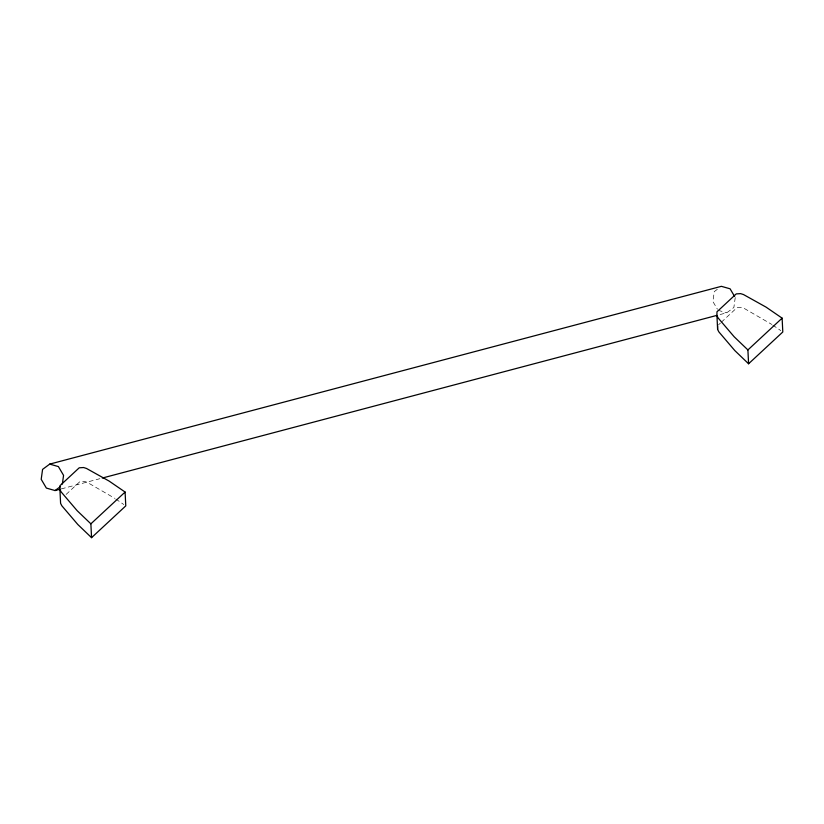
<?xml version="1.0" encoding="UTF-8"?>
<svg xmlns="http://www.w3.org/2000/svg" width="824" height="824" viewBox="0 0 824 824"><rect width="100%" height="100%" fill="white"/><g stroke="black" fill="none" stroke-linecap="round" stroke-linejoin="round"><path stroke-width="0.62" stroke-dasharray="4.12 3.09" d="M735.245 297.577L733.865 307.507L726.747 312.78L719.28 314.758M66.116 494.431L79.897 481.638L84.275 481.36L87.159 482.287L114.752 498.314M718.559 324.8L720.392 323.09M721.309 322.236L736.914 307.743L741.301 307.465L744.185 308.392L771.779 324.419M717.323 289.337L714.274 291.603L712.894 301.533L717.416 309.206M61.275 488.91L99.838 478.703M718.054 310.298L726.747 312.78M772.778 325.099L780.791 330.609M115.751 499.004L123.775 504.504"/><path stroke-width="1.24" d="M59.915 489.528L59.936 485.717L79.217 467.805L83.595 467.527L86.489 468.454L109.056 481.041L125.104 492.052L125.773 505.885L91.557 537.67L77.827 524.517L61.852 505.802L60.595 503.361L59.915 489.528L61.182 491.969L77.147 510.684L90.877 523.837L91.557 537.67M716.942 315.623L716.962 311.812L736.244 293.9L740.621 293.632L743.506 294.559L766.083 307.136L782.12 318.146L782.8 331.99L748.583 363.775L734.843 350.612L718.878 331.907L717.611 329.466L716.942 315.623L718.198 318.064L734.174 336.779L747.904 349.942L748.583 363.775M717.611 329.466L717.632 325.645M62.346 484.048L63.561 475.355L58.391 466.58L49.708 464.108L42.58 469.381L41.2 479.311L46.371 488.076L55.054 490.558L60.028 489.24M90.877 523.837L125.104 492.052M747.904 349.942L782.12 318.146M55.054 490.558L60.142 486.788M49.708 464.108L721.391 286.33L730.085 288.802L734.606 296.475M102.32 478.044L716.798 315.407"/></g></svg>
